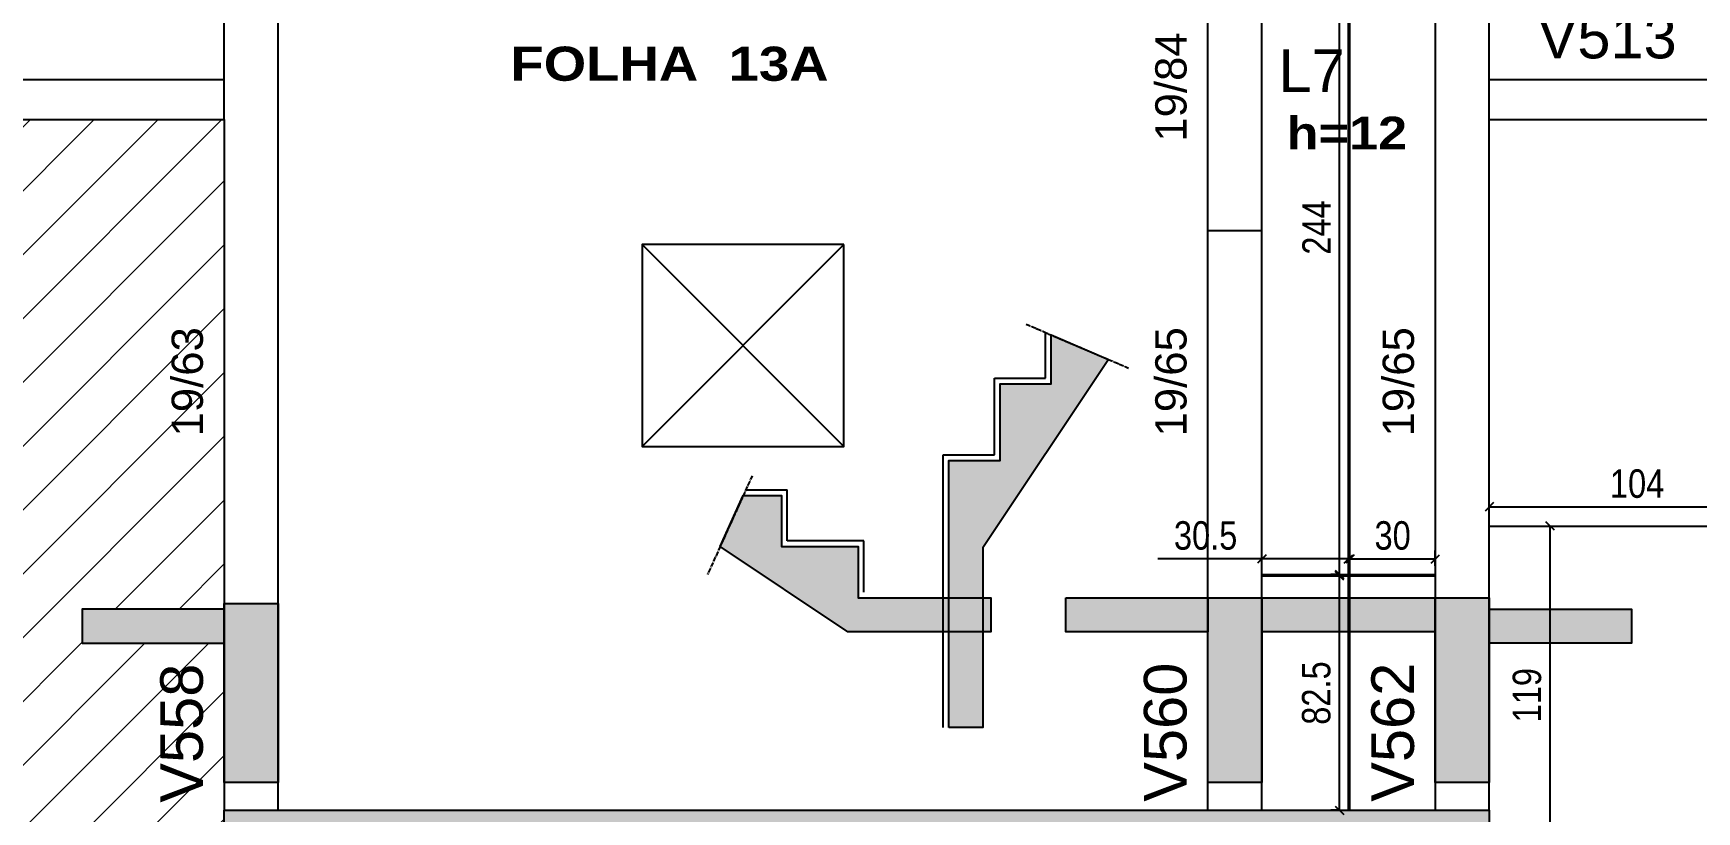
# Model space of a CAD drawing. Extents: x 3022 to 8661, y -614 to 3008.
# Drawn here: x 6135 to 6720, y 1805 to 2079 of the extents above; entities that cross this region are included whole.
import ezdxf

# ---------------------------------------------------------------- set-up
doc = ezdxf.new("R2010")
doc.units = 0
doc.header["$PDMODE"] = 34
doc.linetypes.add('ESTILO_TQS_0007', pattern=[2.1, 1.5, -0.2, 0.2, -0.2])
for name, color, linetype in [('COTA', 241, 'Continuous'), ('MTH-230', 1, 'Continuous'), ('MTH-DIM-VIGA', 3, 'Continuous'), ('MTH-EIXO-215', 1, 'Continuous'), ('MTH-EIXO-217', 8, 'Continuous'), ('MTH-FACE-VIGA', 7, 'Continuous'), ('MTH-LINHA-SEÇÃO', 16, 'Continuous'), ('MTH-PILAR-SEGUE', 5, 'Continuous'), ('MTH-SOMBRA21', 150, 'Continuous'), ('MTH-SOMBRA25', 253, 'Continuous'), ('MTH-TIT1-VIGA', 5, 'Continuous'), ('MTH-TXT-NEGRITO', 5, 'Continuous'), ('Painéis', 200, 'Continuous')]:
    doc.layers.add(name, color=color, linetype=linetype)
doc.layers.add('Hachura', color=251, linetype='Continuous', lineweight=9)
doc.styles.add('COTA TECNICA', font='techl___.ttf', dxfattribs={"height": 10})
doc.styles.add('TQS_ARIAL', font='arial.ttf')
doc.styles.add('TQS_ARIAL_BLACK', font='ariblk.ttf')
doc.dimstyles.new('PAINEL', dxfattribs={"dimtxt": 10, "dimasz": 3, "dimexe": 3, "dimexo": 3, "dimgap": 3, "dimtad": 1, "dimdec": 1, "dimzin": 12, "dimdsep": 46, "dimtxsty": 'COTA TECNICA', "dimblk1": 'OBLIQUE', "dimblk2": 'OBLIQUE', "dimsah": 1, "dimcen": 0.9, "dimclrd": 4, "dimclre": 4, "dimclrt": 240, "dimadec": 1, "dimazin": 3, "dimtfac": 1, "dimtdec": 1, "dimtmove": 0, "dimatfit": 3, "dimfxl": 1, "dimtolj": 1, "dimtzin": 12, "dimarcsym": 0})

# ---------------------------------------------------------------- blocks, each defined once
blk = doc.blocks.new('_Oblique')
at = {"color": 0, "linetype": 'ByBlock', "lineweight": -2}
blk.add_line((-0.5, -0.5), (0.5, 0.5), dxfattribs=at)
blk = doc.blocks.new('*D233')
at = {"layer": 'COTA', "color": 4, "lineweight": -2, "transparency": 16777216}
for p, q in [((6650.37, 1905.17), (6671.76, 1905.17)), ((6668.76, 1786.17), (6668.76, 1905.17)), ((6650.37, 1786.17), (6671.76, 1786.17))]:
    blk.add_line(p, q, dxfattribs=at)
at = {"layer": 'Defpoints', "color": 0, "transparency": 16777216}
for p in [(6647.37, 1905.17), (6668.76, 1905.17), (6647.37, 1786.17)]:
    blk.add_point(p, dxfattribs=at)
at = {"layer": 'COTA', "color": 4, "lineweight": -2, "transparency": 16777216, "xscale": 3, "yscale": 3, "zscale": 3}
for p, rotation in [((6668.76, 1905.17), 90), ((6668.76, 1786.17), 270)]:
    blk.add_blockref('_Oblique', p, dxfattribs=dict(at, rotation=rotation))
at = {"layer": 'COTA', "color": 240, "transparency": 16777216, "insert": (6660.67, 1845.67), "char_height": 10, "attachment_point": 5, "rotation": 90, "style": 'COTA TECNICA'}
blk.add_mtext('\\A1;119', dxfattribs=at)
blk = doc.blocks.new('*D236')
at = {"layer": 'COTA', "color": 4, "lineweight": -2, "transparency": 16777216}
for p, q in [((6647.37, 1908.17), (6647.37, 1914.93)), ((6751.37, 1908.17), (6751.37, 1914.93)), ((6647.37, 1911.93), (6751.37, 1911.93))]:
    blk.add_line(p, q, dxfattribs=at)
at = {"layer": 'Defpoints', "color": 0, "transparency": 16777216}
for p in [(6751.37, 1911.93), (6647.37, 1905.17), (6751.37, 1905.17)]:
    blk.add_point(p, dxfattribs=at)
at = {"layer": 'COTA', "color": 4, "lineweight": -2, "transparency": 16777216, "xscale": 3, "yscale": 3, "zscale": 3, "rotation": 180}
blk.add_blockref('_Oblique', (6647.37, 1911.93), dxfattribs=at)
at = {"layer": 'COTA', "color": 4, "lineweight": -2, "transparency": 16777216, "xscale": 3, "yscale": 3, "zscale": 3}
blk.add_blockref('_Oblique', (6751.37, 1911.93), dxfattribs=at)
at = {"layer": 'COTA', "color": 240, "transparency": 16777216, "insert": (6699.37, 1920.03), "char_height": 10, "attachment_point": 5, "style": 'COTA TECNICA'}
blk.add_mtext('\\A1;104', dxfattribs=at)
blk = doc.blocks.new('*D302')
at = {"layer": 'COTA', "color": 4, "lineweight": -2, "transparency": 16777216}
for p, q in [((6567.37, 1891.17), (6567.37, 1896.58)), ((6597.87, 1891.17), (6597.87, 1896.58)), ((6567.37, 1893.58), (6530.78, 1893.58)), ((6597.87, 1893.58), (6567.37, 1893.58))]:
    blk.add_line(p, q, dxfattribs=at)
at = {"layer": 'Defpoints', "color": 0, "transparency": 16777216}
for p in [(6567.37, 1893.58), (6567.37, 1888.17), (6597.87, 1888.17)]:
    blk.add_point(p, dxfattribs=at)
at = {"layer": 'COTA', "color": 4, "lineweight": -2, "transparency": 16777216, "xscale": 3, "yscale": 3, "zscale": 3, "rotation": 180}
blk.add_blockref('_Oblique', (6567.37, 1893.58), dxfattribs=at)
at = {"layer": 'COTA', "color": 4, "lineweight": -2, "transparency": 16777216, "xscale": 3, "yscale": 3, "zscale": 3}
blk.add_blockref('_Oblique', (6597.87, 1893.58), dxfattribs=at)
at = {"layer": 'COTA', "color": 240, "transparency": 16777216, "insert": (6547.58, 1901.79), "char_height": 10, "attachment_point": 5, "style": 'COTA TECNICA'}
blk.add_mtext('\\A1;30.5', dxfattribs=at)
blk = doc.blocks.new('*D303')
at = {"layer": 'COTA', "color": 4, "lineweight": -2, "transparency": 16777216}
for p, q in [((6598.37, 1891.17), (6598.37, 1896.58)), ((6628.37, 1891.17), (6628.37, 1896.58)), ((6598.37, 1893.58), (6628.37, 1893.58))]:
    blk.add_line(p, q, dxfattribs=at)
at = {"layer": 'Defpoints', "color": 0, "transparency": 16777216}
for p in [(6628.37, 1893.58), (6598.37, 1888.17), (6628.37, 1888.17)]:
    blk.add_point(p, dxfattribs=at)
at = {"layer": 'COTA', "color": 4, "lineweight": -2, "transparency": 16777216, "xscale": 3, "yscale": 3, "zscale": 3, "rotation": 180}
blk.add_blockref('_Oblique', (6598.37, 1893.58), dxfattribs=at)
at = {"layer": 'COTA', "color": 4, "lineweight": -2, "transparency": 16777216, "xscale": 3, "yscale": 3, "zscale": 3}
blk.add_blockref('_Oblique', (6628.37, 1893.58), dxfattribs=at)
at = {"layer": 'COTA', "color": 240, "transparency": 16777216, "insert": (6613.37, 1901.79), "char_height": 10, "attachment_point": 5, "style": 'COTA TECNICA'}
blk.add_mtext('\\A1;30', dxfattribs=at)
blk = doc.blocks.new('*D304')
at = {"layer": 'COTA', "color": 4, "lineweight": -2, "transparency": 16777216}
for p, q in [((6594.87, 1887.67), (6591.67, 1887.67)), ((6594.67, 1805.17), (6594.67, 1887.67)), ((6594.87, 1805.17), (6591.67, 1805.17))]:
    blk.add_line(p, q, dxfattribs=at)
at = {"layer": 'Defpoints', "color": 0, "transparency": 16777216}
for p in [(6594.67, 1887.67), (6597.87, 1887.67), (6597.87, 1805.17)]:
    blk.add_point(p, dxfattribs=at)
at = {"layer": 'COTA', "color": 4, "lineweight": -2, "transparency": 16777216, "xscale": 3, "yscale": 3, "zscale": 3}
for p, rotation in [((6594.67, 1887.67), 90), ((6594.67, 1805.17), 270)]:
    blk.add_blockref('_Oblique', p, dxfattribs=dict(at, rotation=rotation))
at = {"layer": 'COTA', "color": 240, "transparency": 16777216, "insert": (6586.54, 1846.42), "char_height": 10, "attachment_point": 5, "rotation": 90, "style": 'COTA TECNICA'}
blk.add_mtext('\\A1;82.5', dxfattribs=at)
blk = doc.blocks.new('*D305')
at = {"layer": 'COTA', "color": 4, "lineweight": -2, "transparency": 16777216}
for p, q in [((6594.87, 2132.17), (6591.67, 2132.17)), ((6594.67, 1888.17), (6594.67, 2132.17)), ((6594.87, 1888.17), (6591.67, 1888.17))]:
    blk.add_line(p, q, dxfattribs=at)
at = {"layer": 'Defpoints', "color": 0, "transparency": 16777216}
for p in [(6594.67, 2132.17), (6597.87, 2132.17), (6597.87, 1888.17)]:
    blk.add_point(p, dxfattribs=at)
at = {"layer": 'COTA', "color": 4, "lineweight": -2, "transparency": 16777216, "xscale": 3, "yscale": 3, "zscale": 3}
for p, rotation in [((6594.67, 2132.17), 90), ((6594.67, 1888.17), 270)]:
    blk.add_blockref('_Oblique', p, dxfattribs=dict(at, rotation=rotation))
at = {"layer": 'COTA', "color": 240, "transparency": 16777216, "insert": (6586.6, 2010.17), "char_height": 10, "attachment_point": 5, "rotation": 90, "style": 'COTA TECNICA'}
blk.add_mtext('\\A1;244', dxfattribs=at)

msp = doc.modelspace()

# ---------------------------------------------------------------- hatches: boundary and pattern name
at = {"layer": 'Hachura', "linetype": 'ByBlock'}
h = msp.add_hatch(dxfattribs=at)
h.set_pattern_fill('ANSI31', color=256, scale=5)
h.paths.add_polyline_path([(6059.87, 2048.17), (6056.11, 2048.17), (6056.11, 1998.17), (6044.11, 1998.17), (6044.11, 2048.17), (5956.37, 2048.17), (5956.37, 1982.17), (5956.37, 1875.96), (6006.37, 1875.96), (6006.37, 1863.96), (5956.37, 1863.96), (5956.37, 1814.96), (5956.37, 1804.17), (6059.87, 1804.17)])
h.paths.add_polyline_path([(6202.37, 2048.17), (6202.37, 2048.17), (6080.37, 2048.17), (6080.37, 1804.17), (6202.37, 1804.17), (6202.37, 1805.17), (6202.37, 1863.96), (6152.37, 1863.96), (6152.37, 1875.96), (6202.37, 1875.96), (6202.37, 1877.96)])
h.paths.add_polyline_path([(6202.37, 1786.17), (6202.37, 1804.17), (6080.37, 1804.17), (6080.37, 1650.17), (6202.37, 1650.17), (6202.37, 1657.24), (6160.37, 1657.24), (6160.37, 1669.24), (6202.37, 1669.24)])

# ---------------------------------------------------------------- linework, layer by layer
at = {"layer": 'MTH-230', "linetype": 'Continuous'}
for p, q in [((6420.37, 2004.17), (6349.37, 1933.17)), ((6349.37, 2004.17), (6420.37, 1933.17))]:
    msp.add_line(p, q, dxfattribs=at)
at = {"layer": 'MTH-EIXO-215', "linetype": 'Continuous'}
for p, q in [((6491.27, 1957.17), (6491.27, 1973.25)), ((6473.27, 1930.17), (6473.27, 1957.17)), ((6473.27, 1957.17), (6491.27, 1957.17)), ((6455.27, 1834.32), (6455.27, 1930.17)), ((6455.27, 1930.17), (6473.27, 1930.17)), ((6385.87, 1917.96), (6400.37, 1917.96)), ((6400.37, 1899.96), (6400.37, 1917.96)), ((6427.37, 1899.96), (6400.37, 1899.96)), ((6427.37, 1881.96), (6427.37, 1899.96))]:
    msp.add_line(p, q, dxfattribs=at)
at = {"layer": 'MTH-EIXO-217', "linetype": 'ESTILO_TQS_0007'}
for p, q in [((6484.51, 1976.14), (6520.51, 1960.73)), ((6388.09, 1922.88), (6372.38, 1888.13))]:
    msp.add_line(p, q, dxfattribs=at)
at = {"layer": 'MTH-FACE-VIGA', "linetype": 'Continuous'}
for p, q in [((6202.37, 2048.17), (6202.37, 2132.17)), ((6221.37, 1805.17), (6221.37, 2132.17)), ((6548.37, 1805.17), (6548.37, 2132.17)), ((6567.37, 1805.17), (6567.37, 2132.17)), ((6628.37, 2132.17), (6628.37, 2062.17)), ((6647.37, 2048.17), (6647.37, 2132.17)), ((6202.37, 2062.17), (5956.37, 2062.17)), ((6628.37, 2062.17), (6628.37, 2048.17)), ((6875.37, 2062.17), (6647.37, 2062.17)), ((5956.37, 2048.17), (6202.37, 2048.17)), ((6202.37, 2048.17), (6202.37, 1805.17)), ((6628.37, 2048.17), (6628.37, 1805.17)), ((6647.37, 2048.17), (6875.37, 2048.17)), ((6647.37, 1805.17), (6647.37, 2048.17)), ((6548.37, 2009.17), (6567.37, 2009.17))]:
    msp.add_line(p, q, dxfattribs=at)
msp.add_lwpolyline([(6420.37, 2004.17), (6349.37, 2004.17), (6349.37, 1933.17), (6420.37, 1933.17), (6420.37, 2004.17)], dxfattribs=at)
at = {"layer": 'MTH-LINHA-SEÇÃO', "linetype": 'Continuous'}
for points in [[(6457.27, 1834.32), (6457.27, 1928.17), (6475.27, 1928.17), (6475.27, 1955.17), (6493.27, 1955.17), (6493.27, 1972.39), (6513.42, 1963.77), (6469.27, 1897.54), (6469.27, 1834.32), (6457.27, 1834.32)], [(6384.96, 1915.96), (6398.37, 1915.96), (6398.37, 1897.96), (6425.37, 1897.96), (6425.37, 1879.96), (6471.98, 1879.96), (6471.98, 1867.96), (6421.74, 1867.96), (6376.81, 1897.92), (6384.96, 1915.96)], [(6498.37, 1879.96), (6548.37, 1879.96), (6548.37, 1867.96), (6498.37, 1867.96), (6498.37, 1879.96)], [(6548.37, 1879.96), (6567.37, 1879.96), (6567.37, 1814.96), (6548.37, 1814.96), (6548.37, 1879.96)], [(6567.37, 1879.96), (6628.37, 1879.96), (6628.37, 1867.96), (6567.37, 1867.96), (6567.37, 1879.96)], [(6628.37, 1879.96), (6647.37, 1879.96), (6647.37, 1814.96), (6628.37, 1814.96), (6628.37, 1879.96)], [(6202.37, 1875.96), (6152.37, 1875.96), (6152.37, 1863.96), (6202.37, 1863.96), (6202.37, 1875.96)], [(6202.37, 1877.96), (6221.37, 1877.96), (6221.37, 1814.96), (6202.37, 1814.96), (6202.37, 1877.96)], [(6647.37, 1875.96), (6697.37, 1875.96), (6697.37, 1863.96), (6647.37, 1863.96), (6647.37, 1875.96)]]:
    msp.add_lwpolyline(points, dxfattribs=at)
at = {"layer": 'MTH-PILAR-SEGUE', "linetype": 'Continuous'}
msp.add_lwpolyline([(6406.37, 1387.17), (6406.37, 1577.17), (6202.37, 1577.17), (6202.37, 1596.17), (6406.37, 1596.17), (6406.37, 1786.17), (6202.37, 1786.17), (6202.37, 1805.17), (6647.37, 1805.17), (6647.37, 1786.17), (6425.37, 1786.17), (6425.37, 1596.17), (6629.37, 1596.17), (6629.37, 1577.17), (6425.37, 1577.17), (6425.37, 1387.17), (6629.37, 1387.17), (6629.37, 1368.17), (6202.37, 1368.17), (6202.37, 1387.17), (6406.37, 1387.17)], dxfattribs=at)
at = {"layer": 'MTH-SOMBRA21', "linetype": 'Continuous'}
for points in [[(6493.27, 1955.17), (6493.27, 1972.39), (6513.42, 1963.77)], [(6469.27, 1897.54), (6475.27, 1928.17), (6513.42, 1963.77)], [(6493.27, 1955.17), (6513.42, 1963.77), (6475.27, 1928.17)], [(6493.27, 1955.17), (6475.27, 1928.17), (6475.27, 1955.17)], [(6469.27, 1897.54), (6457.27, 1834.32), (6457.27, 1928.17)], [(6469.27, 1897.54), (6457.27, 1928.17), (6475.27, 1928.17)], [(6398.37, 1897.96), (6376.81, 1897.92), (6384.96, 1915.96)], [(6398.37, 1897.96), (6384.96, 1915.96), (6398.37, 1915.96)], [(6398.37, 1897.96), (6421.74, 1867.96), (6376.81, 1897.92)], [(6398.37, 1897.96), (6425.37, 1897.96), (6421.74, 1867.96)], [(6425.37, 1897.96), (6425.37, 1879.96), (6421.74, 1867.96)], [(6469.27, 1897.54), (6469.27, 1834.32), (6457.27, 1834.32)], [(6421.74, 1867.96), (6425.37, 1879.96), (6471.98, 1867.96)], [(6425.37, 1879.96), (6471.98, 1879.96), (6471.98, 1867.96)], [(6498.37, 1879.96), (6548.37, 1879.96), (6548.37, 1867.96)], [(6498.37, 1879.96), (6548.37, 1867.96), (6498.37, 1867.96)], [(6498.37, 1879.96), (6498.37, 1867.96), (6498.37, 1879.96)], [(6548.37, 1879.96), (6567.37, 1879.96), (6567.37, 1814.96)], [(6548.37, 1879.96), (6567.37, 1814.96), (6548.37, 1814.96)], [(6548.37, 1879.96), (6548.37, 1814.96), (6548.37, 1879.96)], [(6567.37, 1879.96), (6628.37, 1879.96), (6628.37, 1867.96)], [(6567.37, 1879.96), (6628.37, 1867.96), (6567.37, 1867.96)], [(6567.37, 1879.96), (6567.37, 1867.96), (6567.37, 1879.96)], [(6628.37, 1879.96), (6647.37, 1879.96), (6647.37, 1814.96)], [(6628.37, 1879.96), (6647.37, 1814.96), (6628.37, 1814.96)], [(6628.37, 1879.96), (6628.37, 1814.96), (6628.37, 1879.96)], [(6202.37, 1875.96), (6152.37, 1875.96), (6152.37, 1863.96)], [(6202.37, 1875.96), (6152.37, 1863.96), (6202.37, 1863.96)], [(6202.37, 1877.96), (6221.37, 1877.96), (6221.37, 1814.96)], [(6202.37, 1877.96), (6221.37, 1814.96), (6202.37, 1814.96)], [(6202.37, 1877.96), (6202.37, 1814.96), (6202.37, 1877.96)], [(6202.37, 1875.96), (6202.37, 1863.96), (6202.37, 1875.96)], [(6647.37, 1875.96), (6697.37, 1875.96), (6697.37, 1863.96)], [(6647.37, 1875.96), (6697.37, 1863.96), (6647.37, 1863.96)], [(6647.37, 1875.96), (6647.37, 1863.96), (6647.37, 1875.96)]]:
    msp.add_solid(points, dxfattribs=at)
at = {"layer": 'MTH-SOMBRA25', "linetype": 'Continuous'}
for points in [[(6647.37, 1805.17), (6406.37, 1786.17), (6202.37, 1786.17)], [(6647.37, 1805.17), (6202.37, 1786.17), (6202.37, 1805.17)], [(6425.37, 1786.17), (6406.37, 1786.17), (6647.37, 1805.17)], [(6425.37, 1786.17), (6647.37, 1805.17), (6647.37, 1786.17)]]:
    msp.add_solid(points, dxfattribs=at)
at = {"layer": 'Painéis'}
for p, q in [((6597.87, 1805.17), (6597.87, 2132.17)), ((6598.37, 1805.17), (6598.37, 2132.17)), ((6647.37, 1905.17), (6875.37, 1905.17)), ((6567.37, 1888.17), (6628.37, 1888.17)), ((6567.37, 1887.67), (6628.37, 1887.67))]:
    msp.add_line(p, q, dxfattribs=at)

# ---------------------------------------------------------------- texts
at = {"layer": 'MTH-DIM-VIGA', "linetype": 'Continuous', "style": 'TQS_ARIAL'}
for s, p in [('19/84', (6540.87, 2040.37)), ('19/63', (6194.87, 1936.67)), ('19/65', (6540.87, 1936.67)), ('19/65', (6620.87, 1936.67))]:
    msp.add_text(s, height=11, rotation=90, dxfattribs=at).set_placement(p)
at = {"layer": 'MTH-TIT1-VIGA', "linetype": 'Continuous', "style": 'TQS_ARIAL'}
for s, p in [('V513', (6664.37, 2069.67)), ('L7', (6573.24, 2057.82))]:
    msp.add_text(s, height=15, dxfattribs=at).set_placement(p)
for s, p in [('V558', (6194.87, 1807.83)), ('V560', (6540.87, 1808.17)), ('V562', (6620.87, 1808.17))]:
    msp.add_text(s, height=15, rotation=90, dxfattribs=at).set_placement(p)
at = {"layer": 'MTH-TXT-NEGRITO', "color": 3, "linetype": 'Continuous', "style": 'TQS_ARIAL_BLACK'}
for s, height, p in [('FOLHA  13A', 12, (6303.04, 2061.8)), ('h=12', 11.5, (6576.05, 2037.67))]:
    msp.add_text(s, height=height, dxfattribs=at).set_placement(p)

# ---------------------------------------------------------------- dimensions: what is measured, and where the dimension line sits
at = {"layer": 'COTA'}
dim = msp.add_linear_dim(base=(6594.67, 2132.17), p1=(6597.87, 1888.17), p2=(6597.87, 2132.17), angle=90, dimstyle='PAINEL', override={"dimtmove": 1}, dxfattribs=at)
dim.commit()
dim.dimension.update_dxf_attribs({"geometry": '*D305', "text_midpoint": (6586.6, 2010.17)})
for base, p1, p2, picture, middle in [((6751.37, 1911.93), (6647.37, 1905.17), (6751.37, 1905.17), '*D236', (6699.37, 1920.03)), ((6567.37, 1893.58), (6597.87, 1888.17), (6567.37, 1888.17), '*D302', (6547.58, 1901.79)), ((6628.37, 1893.58), (6598.37, 1888.17), (6628.37, 1888.17), '*D303', (6613.37, 1901.79))]:
    dim = msp.add_linear_dim(base=base, p1=p1, p2=p2, dimstyle='PAINEL', dxfattribs=at)
    dim.commit()
    dim.dimension.update_dxf_attribs({"geometry": picture, "text_midpoint": middle})
for base, p1, p2, picture, middle in [((6668.76, 1905.17), (6647.37, 1786.17), (6647.37, 1905.17), '*D233', (6660.67, 1845.67)), ((6594.67, 1887.67), (6597.87, 1805.17), (6597.87, 1887.67), '*D304', (6586.54, 1846.42))]:
    dim = msp.add_linear_dim(base=base, p1=p1, p2=p2, angle=90, dimstyle='PAINEL', dxfattribs=at)
    dim.commit()
    dim.dimension.update_dxf_attribs({"geometry": picture, "text_midpoint": middle})

doc.saveas('drawing.dxf')
